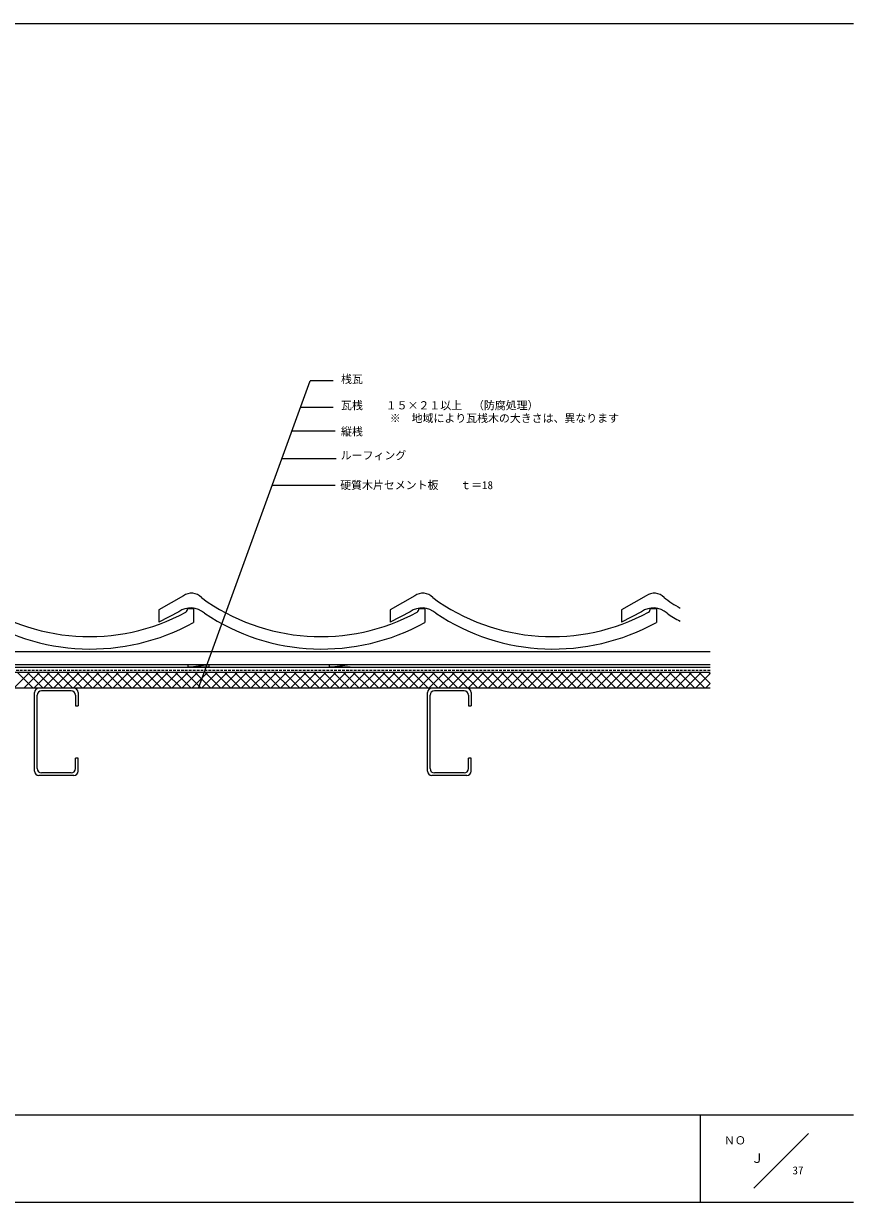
# Model space of a CAD drawing. Units: millimetres, scale not verified. Extents: x -203 to 197, y -138 to 132.
# Drawn here: x 6.6 to 196.8, y -138.4 to 131.6 of the extents above; entities that cross this region are included whole.
import ezdxf
from ezdxf.enums import TextEntityAlignment as Align

# ---------------------------------------------------------------- set-up
doc = ezdxf.new("R2010")
doc.units = ezdxf.units.MM
doc.header["$LTSCALE"] = 0.5
doc.linetypes.add('DASHED1', pattern=[1.8, 1.2, -0.6])
for name, color, linetype, lineweight in [('0-0', 5, 'Continuous', 18), ('1-0', 3, 'Continuous', 18), ('1-1', 4, 'Continuous', 18), ('1-2', 3, 'Continuous', 18), ('1-3', 7, 'Continuous', 18)]:
    doc.layers.add(name, color=color, linetype=linetype, lineweight=lineweight)
doc.styles.add('ＭＳ ゴシック', font='')
doc.styles.get('ＭＳ ゴシック').set_extended_font_data('MS Gothic')

msp = doc.modelspace()

# ---------------------------------------------------------------- linework, layer by layer
at = {"layer": '0-0'}
for p, q in [((-203.2432, 131.6351), (196.7568, 131.6351)), ((196.7568, -118.3649), (-203.2433, -118.3649)), ((161.7568, -138.3649), (161.7568, -118.3649)), ((186.4865, -122.5541), (173.9189, -135.1216)), ((196.7568, -138.3649), (-203.2432, -138.3649))]:
    msp.add_line(p, q, dxfattribs=at)
at = {"layer": '1-0'}
for p, q in [((96.2795, 0.552), (90.6078, -2.6729)), ((44.2183, -2.3301), (45.6078, -2.3301)), ((45.6078, -2.3301), (45.6078, -5.5114)), ((45.6078, -2.3301), (45.6078, -5.5114)), ((45.6079, -2.3301), (45.6079, -5.5114)), ((90.6078, -2.6729), (90.6078, -5.4729)), ((97.2184, -2.3301), (98.6079, -2.3301)), ((98.6079, -2.3301), (98.6079, -5.5114)), ((98.6079, -2.3301), (98.6079, -5.5114)), ((150.2184, -2.3301), (151.6079, -2.3301)), ((151.6079, -2.3301), (151.6079, -5.5114)), ((151.6079, -2.3301), (151.6079, -5.5114)), ((42.1803, -3.1042), (37.6078, -5.4729)), ((95.1803, -3.1042), (90.6078, -5.4729)), ((148.1803, -3.1042), (143.6078, -5.4729))]:
    msp.add_line(p, q, dxfattribs=at)
for points in [[(43.2795, 0.552), (37.6078, -2.6729), (37.6078, -5.4729)], [(149.2795, 0.552), (143.6078, -2.6729), (143.6078, -5.4729)], [(44.2184, -2.3301), (45.6079, -2.3301), (45.6079, -5.5114)]]:
    msp.add_lwpolyline(points, dxfattribs=at)
for centre, radius, start, end in [((21.7405, 37.492), 46.2741, 233.73811, 298.51938), ((45.1193, -1.8964), 3.0627, 42.69055, 126.92075), ((74.7406, 37.492), 46.2741, 233.73811, 298.51938), ((98.1193, -1.8964), 3.0627, 42.69055, 126.92075), ((127.7405, 37.492), 46.2741, 233.73811, 298.51938), ((151.1193, -1.8964), 3.0627, 42.69055, 126.92075), ((180.7405, 37.492), 46.2741, 233.73811, 239.19131), ((44.9326, -6.8228), 4.6263, 47.12305, 126.50717), ((43.1785, -2.3595), 1.0402, 309.08185, 1.61447), ((43.1785, -2.3595), 1.0402, 309.08185, 1.61447), ((97.9326, -6.8228), 4.6263, 47.12305, 126.50717), ((96.1785, -2.3595), 1.0402, 309.08185, 1.61447), ((150.9326, -6.8228), 4.6263, 47.12305, 126.50717), ((149.1785, -2.3595), 1.0402, 309.08185, 1.61447), ((22.0474, 36.9313), 48.5435, 236.25316, 299.03502), ((75.0475, 36.9313), 48.5435, 236.25316, 299.03502), ((128.0475, 36.9313), 48.5435, 236.25316, 299.03502), ((181.0475, 36.9313), 48.5435, 236.25316, 240.35988)]:
    msp.add_arc(centre, radius, start, end, dxfattribs=at)
at = {"layer": '1-1', "color": 7}
for p, q in [((-32.4652, -12.1735), (163.9241, -12.1735)), ((-43.999, -15.1735), (163.9241, -15.1735)), ((-41.442, -15.7736), (163.9241, -15.7736)), ((44.3165, -15.7736), (49.1165, -15.1736)), ((163.9241, -17.0007), (-73.4362, -17.0007)), ((163.9241, -20.6007), (-73.4362, -20.6007))]:
    msp.add_line(p, q, dxfattribs=at)
at = {"layer": '1-1', "color": 3, "linetype": 'DASHED1'}
msp.add_line((163.9241, -16.5014), (-73.4362, -16.5014), dxfattribs=at)
at = {"layer": '1-1'}
for p, q in [((4.4386, -20.6007), (8.0387, -17.0007)), ((5.2549, -17.0007), (8.8549, -20.6007)), ((6.7014, -20.6007), (10.3014, -17.0007)), ((7.5177, -17.0007), (11.1176, -20.6007)), ((8.9641, -20.6007), (12.5641, -17.0007)), ((9.7804, -17.0007), (13.3804, -20.6007)), ((11.2268, -20.6007), (14.8269, -17.0007)), ((12.0431, -17.0007), (15.6431, -20.6007)), ((13.4896, -20.6007), (17.0896, -17.0007)), ((14.3059, -17.0007), (17.9059, -20.6007)), ((15.7523, -20.6007), (19.3523, -17.0007)), ((16.5686, -17.0007), (20.1686, -20.6007)), ((18.0151, -20.6007), (21.6151, -17.0007)), ((18.8313, -17.0007), (22.4313, -20.6007)), ((20.2778, -20.6007), (23.8778, -17.0007)), ((21.0941, -17.0007), (24.694, -20.6007)), ((22.5406, -20.6007), (26.1406, -17.0007)), ((23.3568, -17.0007), (26.9568, -20.6007)), ((24.8033, -20.6007), (28.4033, -17.0007)), ((25.6196, -17.0007), (29.2196, -20.6007)), ((27.066, -20.6007), (30.6661, -17.0007)), ((27.8823, -17.0007), (31.4823, -20.6007)), ((29.3288, -20.6007), (32.9288, -17.0007)), ((30.145, -17.0007), (33.745, -20.6007)), ((31.5915, -20.6007), (35.1915, -17.0007)), ((32.4078, -17.0007), (36.0077, -20.6007)), ((33.8543, -20.6007), (37.4543, -17.0007)), ((34.6705, -17.0007), (38.2705, -20.6007)), ((36.117, -20.6007), (39.717, -17.0007)), ((36.9332, -17.0007), (40.5332, -20.6007)), ((38.3797, -20.6007), (41.9797, -17.0007)), ((39.196, -17.0007), (42.796, -20.6007)), ((40.6425, -20.6007), (44.2425, -17.0007)), ((41.4587, -17.0007), (45.0587, -20.6007)), ((42.9052, -20.6007), (46.5053, -17.0007)), ((43.7214, -17.0007), (47.3214, -20.6007)), ((45.168, -20.6007), (48.768, -17.0007)), ((45.9842, -17.0007), (49.5841, -20.6007)), ((47.4307, -20.6007), (51.0307, -17.0007)), ((48.2469, -17.0007), (51.8469, -20.6007)), ((49.6935, -20.6007), (53.2935, -17.0007)), ((50.5096, -17.0007), (54.1096, -20.6007)), ((51.9562, -20.6007), (55.5562, -17.0007)), ((52.7724, -17.0007), (56.3724, -20.6007)), ((54.219, -20.6007), (57.819, -17.0007)), ((55.0351, -17.0007), (58.6351, -20.6007)), ((56.4817, -20.6007), (60.0817, -17.0007)), ((57.2978, -17.0007), (60.8978, -20.6007)), ((58.7444, -20.6007), (62.3445, -17.0007)), ((59.5606, -17.0007), (63.1606, -20.6007)), ((61.0072, -20.6007), (64.6072, -17.0007)), ((61.8233, -17.0007), (65.4233, -20.6007)), ((63.2699, -20.6007), (66.8699, -17.0007)), ((64.086, -17.0007), (67.686, -20.6007)), ((65.5327, -20.6007), (69.1327, -17.0007)), ((66.3488, -17.0007), (69.9488, -20.6007)), ((67.7954, -20.6007), (71.3954, -17.0007)), ((68.6115, -17.0007), (72.2115, -20.6007)), ((70.0582, -20.6007), (73.6582, -17.0007)), ((70.8743, -17.0007), (74.4742, -20.6007)), ((72.3209, -20.6007), (75.9209, -17.0007)), ((73.137, -17.0007), (76.737, -20.6007)), ((74.5837, -20.6007), (78.1837, -17.0007)), ((75.3997, -17.0007), (78.9997, -20.6007)), ((76.8464, -20.6007), (80.4464, -17.0007)), ((77.6625, -17.0007), (81.2625, -20.6007)), ((79.1091, -20.6007), (82.7092, -17.0007)), ((79.9252, -17.0007), (83.5252, -20.6007)), ((81.3719, -20.6007), (84.9719, -17.0007)), ((82.1879, -17.0007), (85.7879, -20.6007)), ((83.6346, -20.6007), (87.2347, -17.0007)), ((84.4507, -17.0007), (88.0506, -20.6007)), ((85.8973, -20.6007), (89.4974, -17.0007)), ((86.7134, -17.0007), (90.3134, -20.6007)), ((88.1601, -20.6007), (91.7601, -17.0007)), ((88.9761, -17.0007), (92.5761, -20.6007)), ((90.4229, -20.6007), (94.0229, -17.0007)), ((91.2389, -17.0007), (94.8389, -20.6007)), ((92.6856, -20.6007), (96.2856, -17.0007)), ((93.5016, -17.0007), (97.1016, -20.6007)), ((94.9484, -20.6007), (98.5484, -17.0007)), ((95.7643, -17.0007), (99.3643, -20.6007)), ((97.2111, -20.6007), (100.8111, -17.0007)), ((98.0271, -17.0007), (101.627, -20.6007)), ((99.4738, -20.6007), (103.0738, -17.0007)), ((100.2898, -17.0007), (103.8898, -20.6007)), ((101.7365, -20.6007), (105.3365, -17.0007)), ((102.5525, -17.0007), (106.1525, -20.6007)), ((103.9993, -20.6007), (107.5993, -17.0007)), ((104.8153, -17.0007), (108.4153, -20.6007)), ((106.262, -20.6007), (109.862, -17.0007)), ((107.078, -17.0007), (110.678, -20.6007)), ((108.5247, -20.6007), (112.1248, -17.0007)), ((109.3408, -17.0007), (112.9407, -20.6007)), ((110.7875, -20.6007), (114.3875, -17.0007)), ((111.6035, -17.0007), (115.2035, -20.6007)), ((113.0503, -20.6007), (116.6502, -17.0007)), ((113.8662, -17.0007), (117.4662, -20.6007)), ((115.3129, -20.6007), (118.9129, -17.0007)), ((116.129, -17.0007), (119.7289, -20.6007)), ((117.5757, -20.6007), (121.1757, -17.0007)), ((118.3917, -17.0007), (121.9917, -20.6007)), ((119.8384, -20.6007), (123.4384, -17.0007)), ((120.6544, -17.0007), (124.2544, -20.6007)), ((122.1012, -20.6007), (125.7012, -17.0007)), ((122.9171, -17.0007), (126.5171, -20.6007)), ((124.3639, -20.6007), (127.9639, -17.0007)), ((125.1799, -17.0007), (128.7799, -20.6007)), ((126.6266, -20.6007), (130.2267, -17.0007)), ((127.4426, -17.0007), (131.0426, -20.6007)), ((128.8894, -20.6007), (132.4894, -17.0007)), ((129.7054, -17.0007), (133.3053, -20.6007)), ((131.1521, -20.6007), (134.7521, -17.0007)), ((131.9681, -17.0007), (135.5681, -20.6007)), ((133.4149, -20.6007), (137.0149, -17.0007)), ((134.2308, -17.0007), (137.8308, -20.6007)), ((135.6776, -20.6007), (139.2776, -17.0007)), ((136.4936, -17.0007), (140.0935, -20.6007)), ((137.9403, -20.6007), (141.5403, -17.0007)), ((138.7563, -17.0007), (142.3563, -20.6007)), ((140.203, -20.6007), (143.803, -17.0007)), ((141.019, -17.0007), (144.619, -20.6007)), ((142.4658, -20.6007), (146.0658, -17.0007)), ((143.2818, -17.0007), (146.8818, -20.6007)), ((144.7285, -20.6007), (148.3285, -17.0007)), ((145.5445, -17.0007), (149.1445, -20.6007)), ((146.9912, -20.6007), (150.5913, -17.0007)), ((147.8073, -17.0007), (151.4072, -20.6007)), ((149.254, -20.6007), (152.854, -17.0007)), ((150.07, -17.0007), (153.6699, -20.6007)), ((151.5167, -20.6007), (155.1167, -17.0007)), ((152.3327, -17.0007), (155.9327, -20.6007)), ((153.7794, -20.6007), (157.3794, -17.0007)), ((154.5955, -17.0007), (158.1955, -20.6007)), ((156.0422, -20.6007), (159.6422, -17.0007)), ((156.8582, -17.0007), (160.4582, -20.6007)), ((158.3049, -20.6007), (161.9049, -17.0007)), ((159.1209, -17.0007), (162.7209, -20.6007)), ((160.5677, -20.6007), (163.9241, -17.2443)), ((161.3836, -17.0007), (163.9241, -19.5412)), ((163.6464, -17.0007), (163.9241, -17.2785)), ((162.8304, -20.6007), (163.9241, -19.507))]:
    msp.add_line(p, q, dxfattribs=at)
at = {"layer": '1-1', "color": 3}
for p, q in [((18.1638, -20.6007), (10.1638, -20.6007)), ((17.5638, -21.2007), (10.7638, -21.2007)), ((108.1638, -20.6007), (100.1638, -20.6007)), ((107.5638, -21.2007), (100.7638, -21.2007)), ((9.1638, -39.6007), (9.1638, -21.6007)), ((9.7638, -39.0007), (9.7638, -22.2007)), ((18.5638, -22.2007), (18.5638, -24.6007)), ((19.1638, -21.6007), (19.1638, -24.6007)), ((99.1638, -39.6007), (99.1638, -21.6007)), ((99.7638, -39.0007), (99.7638, -22.2007)), ((108.5638, -22.2007), (108.5638, -24.6007)), ((109.1638, -21.6007), (109.1638, -24.6007)), ((18.5638, -24.6007), (19.1638, -24.6007)), ((108.5638, -24.6007), (109.1638, -24.6007)), ((19.1638, -36.6007), (18.5638, -36.6007)), ((18.5638, -39.0007), (18.5638, -36.6007)), ((19.1638, -39.6007), (19.1638, -36.6007)), ((109.1638, -36.6007), (108.5638, -36.6007)), ((108.5638, -39.0007), (108.5638, -36.6007)), ((109.1638, -39.6007), (109.1638, -36.6007)), ((17.5638, -40.0007), (10.7638, -40.0007)), ((107.5638, -40.0007), (100.7638, -40.0007)), ((18.1638, -40.6007), (10.1638, -40.6007)), ((108.1638, -40.6007), (100.1638, -40.6007))]:
    msp.add_line(p, q, dxfattribs=at)
at = {"layer": '1-1', "color": 7}
msp.add_lwpolyline([(44.3165, -15.7736), (44.3165, -15.1736), (49.1165, -15.1736), (49.1165, -15.7736)], close=True, dxfattribs=at)
for points in [[(76.6976, -15.7736), (76.6976, -15.1736), (81.4976, -15.1736)], [(81.4976, -15.7736), (76.6976, -15.7736), (81.4976, -15.1736)]]:
    msp.add_lwpolyline(points, dxfattribs=at)
at = {"layer": '1-1', "color": 3}
for centre, start, end in [((10.1638, -21.6007), 90, 180), ((10.7638, -22.2007), 90, 180), ((17.5638, -22.2007), 0, 90), ((18.1638, -21.6007), 0, 90), ((100.1638, -21.6007), 90, 180), ((100.7638, -22.2007), 90, 180), ((107.5638, -22.2007), 0, 90), ((108.1638, -21.6007), 0, 90), ((10.1638, -39.6007), 180, 270), ((10.7638, -39.0007), 180, 270), ((17.5638, -39.0007), 270, 0), ((18.1638, -39.6007), 270, 0), ((100.1638, -39.6007), 180, 270), ((100.7638, -39.0007), 180, 270), ((107.5638, -39.0007), 270, 0), ((108.1638, -39.6007), 270, 0)]:
    msp.add_arc(centre, 1, start, end, dxfattribs=at)
at = {"layer": '1-3'}
for p, q in [((46.7001, -20.6007), (72.3322, 49.8231)), ((77.5399, 49.8231), (72.3322, 49.8231)), ((77.5399, 43.7185), (70.1103, 43.7185)), ((78.0095, 38.3183), (68.1448, 38.3183)), ((78.2443, 31.979), (65.8375, 31.979)), ((78.0095, 25.8744), (63.6156, 25.8744))]:
    msp.add_line(p, q, dxfattribs=at)

# ---------------------------------------------------------------- texts
at = {"layer": '0-0', "color": 7, "style": 'ＭＳ ゴシック'}
for s, height, p in [('ＮＯ', 1.833, (167.1021, -125.6345)), ('Ｊ', 2.199, (173.238, -129.9766))]:
    msp.add_text(s, height=height, dxfattribs=at).set_placement(p, align=Align.BOTTOM_LEFT)
at = {"layer": '1-1', "color": 7, "style": 'ＭＳ ゴシック'}
for s, p in [('１５×２１以上\u3000（防腐処理）', (89.6097, 42.7164)), ('ルーフィング', (79.3062, 31.2644)), ('硬質木片セメント板\u3000\u3000ｔ＝18', (79.1866, 24.4492))]:
    msp.add_text(s, height=1.833, dxfattribs=at).set_placement(p, align=Align.BOTTOM_LEFT)
at = {"layer": '1-2', "color": 7, "style": 'ＭＳ ゴシック'}
msp.add_text('37', height=1.833, dxfattribs=at).set_placement((182.8065, -132.4927), align=Align.BOTTOM_LEFT)
at = {"layer": '1-3', "style": 'ＭＳ ゴシック'}
for s, p in [('桟瓦', (79.3775, 48.7164)), ('瓦桟', (79.3775, 42.7164)), ('※\u3000地域により瓦桟木の大きさは、異なります', (90.5427, 39.7697)), ('縦桟', (79.3775, 36.7164))]:
    msp.add_text(s, height=1.833, dxfattribs=at).set_placement(p, align=Align.BOTTOM_LEFT)

doc.saveas('drawing.dxf')
